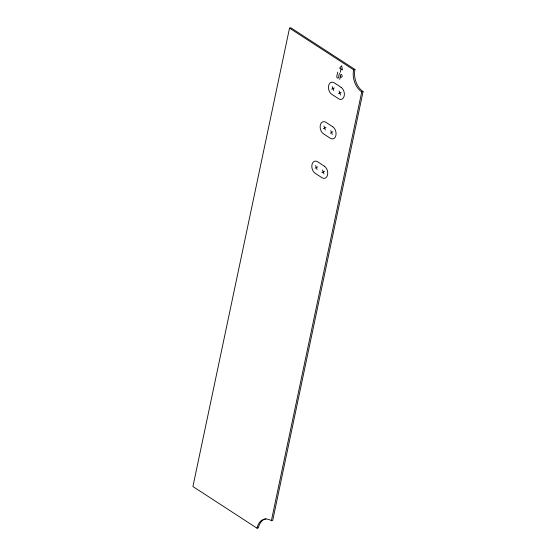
<?xml version="1.0" encoding="UTF-8"?>
<svg xmlns="http://www.w3.org/2000/svg" width="556" height="556" viewBox="0 0 556 556"><rect width="100%" height="100%" fill="white"/><g stroke="black" fill="none" stroke-linecap="round" stroke-linejoin="round"><path stroke-width="0.83" d="M257.025 528.2A16.77 11.273 76.1 0 1 271.384 520.708L272.718 520.374L363.082 91.573A16.77 11.273 76.1 0 1 354.964 69.465L290.857 27.8L289.516 28.134L192.918 486.535L257.025 528.2L258.366 527.866A16.77 11.273 76.1 0 1 265.872 518.824M337.68 72.148L336.804 76.332A1.286 0.869 76.1 0 0 337.429 78.035A1.286 0.869 76.1 0 0 338.528 77.458L339.41 73.274M340.307 72.363L341.016 69.007L342.426 69.931L341.69 65.782L339.598 68.089L340.911 68.944M339.688 79.438L340.668 74.796A0.702 0.473 76.1 0 1 341.266 74.483L341.412 74.573A1.439 0.966 76.1 0 1 342.107 76.471A1.439 0.966 76.1 0 1 340.877 77.11L340.362 76.777M271.384 520.708L361.741 91.9A16.77 11.273 76.1 0 1 353.623 69.799L289.516 28.134M331.696 89.252L334.274 87.904M338.562 93.714L341.141 92.372M323.377 128.721L325.955 127.373M330.25 133.183L332.822 131.835M315.064 168.183L317.643 166.842M321.931 172.652L324.509 171.304M353.623 69.799L354.964 69.465M361.741 91.9L363.082 91.573M339.125 91.059L340.578 95.027M332.259 86.597L333.711 90.565M330.806 130.528L332.266 134.496M323.94 126.059L325.399 130.028M322.487 169.99L323.946 173.958M315.62 165.528L317.08 169.497M341.064 87.285L334.198 82.823A6.519 4.385 76.1 0 0 328.617 85.742A6.519 4.385 76.1 0 0 331.772 94.332L338.639 98.801A6.519 4.385 76.1 0 0 344.22 95.882A6.519 4.385 76.1 0 0 341.064 87.285M332.752 126.754L325.879 122.292A6.519 4.385 76.1 0 0 320.298 125.204A6.519 4.385 76.1 0 0 323.453 133.801L330.32 138.263A6.519 4.385 76.1 0 0 335.907 135.351A6.519 4.385 76.1 0 0 332.752 126.754M324.433 166.223L317.566 161.754A6.519 4.385 76.1 0 0 311.979 164.673A6.519 4.385 76.1 0 0 315.141 173.27L322.007 177.732A6.519 4.385 76.1 0 0 327.588 174.813A6.519 4.385 76.1 0 0 324.433 166.223"/></g></svg>
